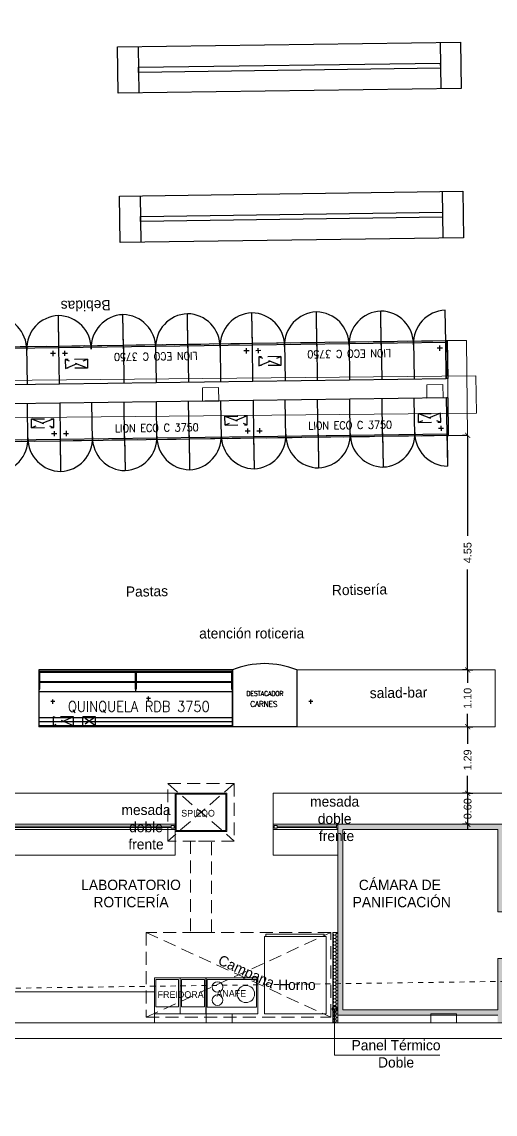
# Model space of a CAD drawing. Header units: inches. Extents: x 39 to 176, y 91 to 193.
# Drawn here: x 101.49 to 110.66, y 113.13 to 134.3 of the extents above; entities that cross this region are included whole.
import ezdxf
from ezdxf import colors
from ezdxf.entities.mleader import LeaderData, LeaderLine
from ezdxf.enums import TextEntityAlignment as Align
from ezdxf.math import Vec2, Vec3

# ---------------------------------------------------------------- set-up
doc = ezdxf.new("R2010")
doc.units = ezdxf.units.IN
doc.header["$MEASUREMENT"] = 0
for name, pattern in [('ACAD_ISO07W100', [3, 0, -3]), ('DASHED2', [0.375, 0.25, -0.125]), ('TRATTEGGIATA', [0.75, 0.5, -0.25]), ('TRATTEGGIATA2', [0.375, 0.25, -0.125])]:
    doc.linetypes.add(name, pattern=pattern)
for name, color, linetype, lineweight in [('00.EE. Cotas  0.05', 2, 'Continuous', 5), ('00.EE. Hach Gris Oscuro 0.09', 252, 'Continuous', 9), ('00.EE. Muebles 0.05', 6, 'Continuous', 5), ('00.EE. Proyecciones 0.09', 24, 'DASHED2', 9), ('00.EE. Textos 0.05', 7, 'Continuous', 5), ('000.mARQ. Hach Gris Oscur. 0.05', 252, 'Continuous', 5)]:
    doc.layers.add(name, color=color, linetype=linetype, lineweight=lineweight)
for name, color, linetype in [('BANCHI', 3, 'Continuous'), ('COSTAN-EXH-COTAS', 7, 'Continuous'), ('COSTAN-EXH-Desagues', 1, 'Continuous'), ('GOP', 1, 'Continuous'), ('QUADRO_ELETTRICO', 8, 'Continuous'), ('SCARICHI', 3, 'Continuous'), ('TESTI20', 3, 'Continuous'), ('TETTO', 3, 'TRATTEGGIATA')]:
    doc.layers.add(name, color=color, linetype=linetype)
doc.styles.add('1_100', font='', dxfattribs={"height": 0.15})
doc.styles.add('1_500', font='', dxfattribs={"height": 1})
doc.styles.add('ROMANS20', font='romans.shx', dxfattribs={"width": 0.9, "height": 2})
doc.styles.get("Standard").update_dxf_attribs({"font": 'arial.ttf'})
doc.styles.add('TESTI15', font='romans.shx', dxfattribs={"width": 0.9, "height": 1.5})
doc.styles.get('1_100').set_extended_font_data('Arial Unicode MS')
doc.styles.get('1_500').set_extended_font_data('Arial Unicode MS')
doc.dimstyles.new('1_100', dxfattribs={"dimtxt": 0.2, "dimasz": 0.1, "dimexe": 0.1, "dimexo": 0.1, "dimgap": 0.1, "dimtad": 0, "dimzin": 0, "dimdsep": 46, "dimtxsty": '1_100', "dimblk": 'ARCHTICK', "dimcen": 0.1, "dimadec": 0, "dimazin": 0, "dimtfac": 1, "dimtix": 1, "dimtmove": 2, "dimatfit": 3, "dimldrblk": 'OBLIQUE', "dimfxl": 1, "dimtolj": 1, "dimtzin": 0, "dimarcsym": 0})

# ---------------------------------------------------------------- blocks, each defined once
blk = doc.blocks.new('LI_TL1_C_DX_30')
at = {"layer": 'BANCHI'}
blk.add_line((0, -7), (0.15, -7), dxfattribs=at)
blk.add_lwpolyline([(0, -7.35), (0.3, -7.35, -1.330334), (0.3, -7.35), (0.3, 0), (0, 0)], format="xyb", dxfattribs=at)
blk.add_arc((0.15, -6.85), 0.15, 270, 0, dxfattribs=at)
at = {"layer": 'GOP'}
for p in [(0, -6.95), (0, -7)]:
    blk.add_line(p, (0, 0), dxfattribs=at)
at = {"layer": 'TETTO'}
blk.add_line((0, -7.35), (0, -6.95), dxfattribs=at)
blk = doc.blocks.new('LI_TL1_C_SX_30')
at = {"layer": 'BANCHI'}
blk.add_line((0, -7), (-0.15, -7), dxfattribs=at)
blk.add_lwpolyline([(0, -7.35), (-0.3, -7.35, 1.330334), (-0.3, -7.35), (-0.3, 0), (0, 0)], format="xyb", dxfattribs=at)
blk.add_arc((-0.15, -6.85), 0.15, 180, 270, dxfattribs=at)
at = {"layer": 'GOP'}
for p in [(0, -6.95), (0, -7)]:
    blk.add_line(p, (0, 0), dxfattribs=at)
at = {"layer": 'TETTO'}
blk.add_line((0, -7.35), (0, -6.95), dxfattribs=at)
blk = doc.blocks.new('Frente redondeado')
for p, q in [((-1.25, -1.1), (-1.25, 0)), ((0, 0), (0, -1.1)), ((0, -1.1), (-1.25, -1.1))]:
    blk.add_line(p, q)
at = {"layer": 'BANCHI'}
blk.add_arc((-0.625, -1.543), 1.665, 67.955, 112.045, dxfattribs=at)
blk = doc.blocks.new('_DotSmall')
at = {"color": 0, "linetype": 'ByBlock', "const_width": 0.5}
blk.add_lwpolyline([(-0.0625, 0, 1), (0.0625, 0, 1)], format="xyb", close=True, dxfattribs=at)
blk = doc.blocks.new('s1d23f1sd2f123sd13sd1f')
at = {"layer": '00.EE. Proyecciones 0.09', "linetype": 'ACAD_ISO07W100', "ltscale": 0.0005}
blk.add_lwpolyline([(-357.328, 360.015), (-341.652, 359.798), (-341.834, 346.702), (-256.724, 345.521)], dxfattribs=at)
blk = doc.blocks.new('_ArchTick')
at = {"color": 0, "linetype": 'ByBlock', "const_width": 0.15}
blk.add_lwpolyline([(-0.5, -0.5), (0.5, 0.5)], dxfattribs=at)
blk = doc.blocks.new('*D99')
at = {"layer": '00.EE. Cotas  0.05', "color": 0, "lineweight": -2, "transparency": 16777216}
for p, q in [((110.129, 126.282), (110.029, 126.282)), ((110.129, 126.282), (110.129, 124.338)), ((110.129, 121.736), (110.129, 123.681)), ((110.129, 121.736), (110.029, 121.736))]:
    blk.add_line(p, q, dxfattribs=at)
at = {"layer": 'Defpoints', "color": 0, "transparency": 16777216}
for p in [(110.129, 126.282), (110.129, 121.736), (110.129, 121.736)]:
    blk.add_point(p, dxfattribs=at)
at = {"layer": '00.EE. Cotas  0.05', "color": 0, "lineweight": -2, "transparency": 16777216, "xscale": 0.1, "yscale": 0.1, "zscale": 0.1}
for p, rotation in [((110.129, 126.282), 90), ((110.129, 121.736), 270)]:
    blk.add_blockref('_ArchTick', p, dxfattribs=dict(at, rotation=rotation))
at = {"layer": '00.EE. Cotas  0.05', "color": 0, "transparency": 16777216, "insert": (110.129, 124.009), "char_height": 0.15, "attachment_point": 5, "rotation": 90, "style": '1_100'}
blk.add_mtext('\\A1;4.55', dxfattribs=at)
blk = doc.blocks.new('_Oblique')
blk = doc.blocks.new('*D114')
at = {"layer": '00.EE. Cotas  0.05', "color": 0, "lineweight": -2, "transparency": 16777216}
for p, q in [((110.129, 121.736), (110.229, 121.736)), ((110.129, 121.736), (110.129, 121.486)), ((110.129, 120.636), (110.129, 120.886)), ((110.129, 120.636), (110.229, 120.636))]:
    blk.add_line(p, q, dxfattribs=at)
at = {"layer": 'Defpoints', "color": 0, "transparency": 16777216}
for p in [(110.079, 121.736), (110.079, 120.636), (110.129, 120.636)]:
    blk.add_point(p, dxfattribs=at)
at = {"layer": '00.EE. Cotas  0.05', "color": 0, "lineweight": -2, "transparency": 16777216, "xscale": 0.1, "yscale": 0.1, "zscale": 0.1}
for p, rotation in [((110.129, 121.736), 90), ((110.129, 120.636), 270)]:
    blk.add_blockref('_ArchTick', p, dxfattribs=dict(at, rotation=rotation))
at = {"layer": '00.EE. Cotas  0.05', "color": 0, "transparency": 16777216, "insert": (110.129, 121.186), "char_height": 0.15, "attachment_point": 5, "rotation": 90, "style": '1_100'}
blk.add_mtext('\\A1;1.10', dxfattribs=at)
blk = doc.blocks.new('*D90')
at = {"layer": '00.EE. Cotas  0.05', "color": 0, "lineweight": -2, "transparency": 16777216}
for p, q in [((110.129, 120.636), (110.229, 120.636)), ((110.129, 120.636), (110.129, 120.302)), ((110.129, 119.347), (110.129, 119.681)), ((110.179, 119.347), (110.029, 119.347))]:
    blk.add_line(p, q, dxfattribs=at)
at = {"layer": 'Defpoints', "color": 0, "transparency": 16777216}
for p in [(110.129, 120.636), (110.129, 119.347), (110.279, 119.347)]:
    blk.add_point(p, dxfattribs=at)
at = {"layer": '00.EE. Cotas  0.05', "color": 0, "lineweight": -2, "transparency": 16777216, "xscale": 0.1, "yscale": 0.1, "zscale": 0.1}
for p, rotation in [((110.129, 120.636), 90), ((110.129, 119.347), 270)]:
    blk.add_blockref('_ArchTick', p, dxfattribs=dict(at, rotation=rotation))
at = {"layer": '00.EE. Cotas  0.05', "color": 0, "transparency": 16777216, "insert": (110.129, 119.992), "char_height": 0.15, "attachment_point": 5, "rotation": 90, "style": '1_100'}
blk.add_mtext('\\A1;1.29', dxfattribs=at)
blk = doc.blocks.new('*D91')
at = {"layer": '00.EE. Cotas  0.05', "color": 0, "lineweight": -2, "transparency": 16777216}
for p, q in [((110.129, 119.347), (110.129, 119.447)), ((110.129, 119.347), (110.229, 119.347)), ((110.129, 119.347), (110.129, 118.747)), ((110.179, 118.747), (110.029, 118.747)), ((110.129, 118.747), (110.129, 118.647))]:
    blk.add_line(p, q, dxfattribs=at)
at = {"layer": 'Defpoints', "color": 0, "transparency": 16777216}
for p in [(110.129, 119.347), (110.129, 118.747), (110.279, 118.747)]:
    blk.add_point(p, dxfattribs=at)
at = {"layer": '00.EE. Cotas  0.05', "color": 0, "lineweight": -2, "transparency": 16777216, "xscale": 0.1, "yscale": 0.1, "zscale": 0.1}
for p, rotation in [((110.129, 119.347), 270), ((110.129, 118.747), 90)]:
    blk.add_blockref('_ArchTick', p, dxfattribs=dict(at, rotation=rotation))
at = {"layer": '00.EE. Cotas  0.05', "color": 0, "transparency": 16777216, "insert": (110.129, 119.047), "char_height": 0.15, "attachment_point": 5, "rotation": 90, "style": '1_100'}
blk.add_mtext('\\A1;0.60', dxfattribs=at)
blk = doc.blocks.new('hhgfhfgh')
at = {"layer": '000.mARQ. Hach Gris Oscur. 0.05'}
h = blk.add_hatch(dxfattribs=at)
h.set_pattern_fill('HONEY', color=256, scale=0.3)
h.set_pattern_definition([(0, (175.15, -150), (0.05625, 0.03247595264), [0.0375, -0.075]), (120, (175.15, -150), (-0.05625, 0.03247595264), [0.0375, -0.075]), (60, (175.15, -150), (1e-17, 0.0649519053), [-0.075, 0.0375])])
h.paths.add_polyline_path([(1461.225, 108.765), (1461.325, 108.765), (1461.325, 109.365), (1464.325, 109.365), (1464.325, 108.765), (1464.425, 108.765), (1464.425, 109.465), (1458.625, 109.465), (1458.625, 106.865), (1458.725, 106.865), (1458.725, 109.365), (1461.225, 109.365)])
h.paths.add_polyline_path([(1461.325, 107.865), (1461.225, 107.865), (1461.225, 105.865), (1458.725, 105.865), (1458.725, 106.865), (1458.625, 106.865), (1458.625, 105.615), (1458.725, 105.615), (1458.725, 105.765), (1464.325, 105.765), (1464.325, 105.615), (1464.425, 105.615), (1464.425, 107.865), (1464.325, 107.865), (1464.325, 105.865), (1461.325, 105.865)])
h.paths.add_polyline_path([(1441.825, 105.765), (1441.825, 105.615), (1441.925, 105.615), (1441.925, 107.365), (1441.825, 107.365), (1441.825, 105.865), (1437.825, 105.865), (1437.825, 109.365), (1441.825, 109.365), (1441.825, 108.265), (1441.925, 108.265), (1441.925, 109.465), (1437.725, 109.465), (1437.725, 105.865), (1431.225, 105.865), (1431.225, 108.465), (1431.125, 108.465), (1431.125, 105.865), (1425.125, 105.865), (1425.125, 109.965), (1431.125, 109.965), (1431.125, 109.365), (1431.225, 109.365), (1431.225, 109.965), (1431.225, 110.065), (1425.025, 110.065), (1425.025, 105.765)])
h.paths.add_polyline_path([(1449.825, 105.865), (1449.825, 105.765), (1453.025, 105.765), (1453.025, 105.615), (1453.125, 105.615), (1453.125, 106.865), (1453.025, 106.865), (1453.025, 105.865), (1450.025, 105.865), (1450.025, 109.365), (1453.025, 109.365), (1453.025, 107.765), (1453.125, 107.765), (1453.125, 109.465), (1449.925, 109.465), (1449.925, 105.865)])
h = blk.add_hatch(dxfattribs=at)
h.set_pattern_fill('HONEY', color=256, scale=0.3)
h.set_pattern_definition([(0, (0.15, -150), (0.05625, 0.03247595264), [0.0375, -0.075]), (120, (0.15, -150), (-0.05625, 0.03247595264), [0.0375, -0.075]), (60, (0.15, -150), (1e-17, 0.0649519053), [-0.075, 0.0375])])
h.paths.add_polyline_path([(1449.925, 107.365), (1449.825, 107.365), (1449.825, 105.615), (1449.925, 105.615)])
for points in [[(1447.612, 117.925), (1447.615, 117.665), (1447.302, 117.661), (1447.302, 117.921), (1447.612, 117.925)], [(1451.961, 117.985), (1451.965, 117.725), (1451.651, 117.721), (1451.651, 117.981), (1451.961, 117.985)]]:
    blk.add_lwpolyline(points)
at = {"layer": '00.EE. Hach Gris Oscuro 0.09'}
for points in [[(1447.612, 117.925), (1447.615, 117.665), (1447.302, 117.661), (1447.302, 117.921), (1447.612, 117.925)], [(1451.961, 117.985), (1451.965, 117.725), (1451.651, 117.721), (1451.651, 117.981), (1451.961, 117.985)]]:
    blk.add_lwpolyline(points, dxfattribs=at)
at = {"layer": '00.EE. Proyecciones 0.09'}
for points in [[(1446.628, 110.251), (1447.918, 110.251), (1447.918, 109.139), (1446.628, 109.139)], [(1447.476, 109.139), (1447.07, 109.139), (1447.07, 107.365), (1447.476, 107.365)], [(1446.211, 105.725), (1449.789, 105.725), (1449.789, 107.365), (1446.211, 107.365)]]:
    blk.add_lwpolyline(points, close=True, dxfattribs=at)
for points in [[(1447.918, 110.251), (1446.628, 109.139)], [(1446.628, 110.251), (1447.918, 109.139)], [(1446.211, 105.725), (1449.789, 107.365)], [(1446.211, 107.365), (1449.789, 105.725)]]:
    blk.add_lwpolyline(points, dxfattribs=at)
at = {"layer": '000.mARQ. Hach Gris Oscur. 0.05'}
for points in [[(1479.513, 103.846), (1489.581, 103.867), (1489.576, 104.169), (1488.576, 104.166), (1488.469, 104.166), (1482.768, 104.153), (1482.618, 104.153), (1479.513, 104.148), (1479.513, 105.615), (1478.598, 105.615), (1478.498, 105.615), (1456.144, 105.615), (1424.783, 105.615), (1425.474, 118.006), (1386.83, 117.478), (1386.623, 126.36), (1386.463, 133.356), (1386.313, 133.354), (1386.687, 117.178), (1425.006, 117.701), (1424.315, 105.315), (1456.144, 105.315), (1479.175, 105.315), (1479.175, 103.846)], [(1441.925, 109.465), (1441.925, 108.865), (1446.771, 108.865), (1446.771, 110.065), (1435.625, 110.065), (1435.625, 109.465)], [(1446.671, 109.465), (1443.081, 109.465)], [(1453.125, 105.765), (1453.125, 106.865), (1453.025, 106.865), (1453.025, 105.865), (1450.025, 105.865), (1450.025, 109.365), (1453.025, 109.365), (1453.025, 107.765), (1453.125, 107.765), (1453.125, 109.465), (1449.925, 109.465), (1449.925, 105.865)], [(1449.925, 105.765), (1453.025, 105.765)]]:
    blk.add_lwpolyline(points, dxfattribs=at)
for points in [[(1436.055, 117.99), (1452.601, 118.152), (1452.611, 117.431), (1436.065, 117.268)], [(1446.771, 110.065), (1447.771, 110.065), (1447.771, 109.325), (1446.771, 109.325)], [(1446.791, 110.045), (1447.751, 110.045), (1447.751, 109.345), (1446.791, 109.345)], [(1455.446, 108.865), (1453.125, 108.865), (1453.125, 109.465), (1449.925, 109.465), (1449.925, 108.865), (1448.671, 108.865), (1448.671, 110.065), (1455.446, 110.065)], [(1446.771, 109.465), (1441.925, 109.465), (1441.925, 109.365), (1446.771, 109.365)], [(1448.671, 109.465), (1449.925, 109.465), (1449.925, 109.365), (1448.671, 109.365)], [(1449.925, 109.444), (1449.899, 109.444), (1449.899, 109.387), (1449.925, 109.387)], [(1446.692, 109.403), (1441.951, 109.403), (1441.951, 109.428), (1446.692, 109.428)], [(1446.749, 109.39), (1446.749, 109.441), (1446.692, 109.441), (1446.692, 109.39)], [(1448.692, 109.39), (1448.692, 109.441), (1448.749, 109.441), (1448.749, 109.39)], [(1448.749, 109.403), (1449.899, 109.403), (1449.899, 109.428), (1448.749, 109.428)], [(1448.532, 107.336), (1449.662, 107.336), (1449.662, 107.289), (1448.532, 107.289)], [(1449.825, 107.365), (1449.925, 107.365), (1449.925, 105.615), (1449.825, 105.615)], [(1448.506, 105.789), (1449.702, 105.789), (1449.702, 107.289), (1448.506, 107.289)], [(1446.868, 106.489), (1446.368, 106.489), (1446.368, 105.789), (1446.868, 105.789)], [(1447.368, 106.489), (1446.868, 106.489), (1446.868, 105.789), (1447.368, 105.789)], [(1447.371, 105.789), (1448.371, 105.789), (1448.371, 106.489), (1447.371, 106.489)], [(1446.394, 105.923), (1446.394, 106.457), (1446.837, 106.457), (1446.837, 105.923)], [(1446.894, 105.923), (1446.894, 106.457), (1447.337, 106.457), (1447.337, 105.923)], [(1447.39, 106.454), (1448.349, 106.454), (1448.349, 105.921), (1447.39, 105.921)], [(1441.926, 106.215), (1446.368, 106.215), (1446.368, 105.615), (1441.926, 105.615)], [(1447.375, 105.789), (1447.875, 105.789), (1447.875, 105.615), (1447.375, 105.615)], [(1451.725, 105.789), (1452.225, 105.789), (1452.225, 105.615), (1451.725, 105.615)]]:
    blk.add_lwpolyline(points, close=True, dxfattribs=at)
for centre, radius in [((1447.592, 106.309), 0.102), ((1448.143, 106.175), 0.167), ((1447.592, 106.055), 0.102)]:
    blk.add_circle(centre, radius, dxfattribs=at)
at = {"layer": '000.mARQ. Hach Gris Oscur. 0.05', "attachment_point": 5, "style": '1_500'}
for s, insert, char_height, width, rotation in [('{\\fCentury Gothic|b0|i0|c0|p34;atención roticeria}', (1448.255, 113.163), 0.2, 2.21658, 0.0324), ('{\\fCentury Gothic|b0|i0|c0|p34;mesada \\Pdoble\\P frente}', (1449.863, 109.57), 0.2, 2.21658, 0.0324), ('{\\fCentury Gothic|b0|i0|c0|p34;mesada \\Pdoble \\Pfrente}', (1446.206, 109.408), 0.2, 2.21658, 0.0324), ('{\\fCentury Gothic|b0|i0|c0|p34;SPIEDO}', (1447.215, 109.677), 0.1292, 1.43191, 0.0324), ('{\\fCentury Gothic|b0|i0|c0|p34;LABORATORIO ROTICERÍA}', (1445.916, 108.121), 0.2, 2.21658, 0.0324), ('{\\fCentury Gothic|b0|i0|c0|p34;CÁMARA DE  PANIFICACIÓN }', (1451.164, 108.121), 0.2, 2.21658, 0.0324), ('{\\fCentury Gothic|b0|i0|c0|p34;Campana}', (1448.141, 106.583), 0.2, 2.21658, 335.6272), ('{\\fCentury Gothic|b0|i0|c0|p34;Horno}', (1449.131, 106.351), 0.2, 2.21658, 0.0324), ('{\\fCentury Gothic|b0|i0|c0|p34;FREIDORA}', (1446.877, 106.163), 0.1292, 1.43191, 0.0324), ('{\\fCentury Gothic|b0|i0|c0|p34;ANAFE}', (1447.859, 106.185), 0.1292, 1.43191, 0.0324), ('{\\fCentury Gothic|b0|i0|c0|p34;Panel Térmico Doble}', (1451.054, 105.014), 0.2, 2.21658, 0.0324)]:
    blk.add_mtext(s, dxfattribs=dict(at, insert=insert, char_height=char_height, width=width, rotation=rotation))
at = {"layer": '000.mARQ. Hach Gris Oscur. 0.05'}
ml = blk.add_multileader_mtext('Standard', dxfattribs=at)
ml.set_content('', color=256)
ml.set_leader_properties()
ml.set_arrow_properties(name='DOTSMALL')
ml.build(insert=Vec2(0, 0))
ml.multileader.update_dxf_attribs({"dogleg_length": 0.36, "arrow_head_size": 0.18})
ctx = ml.context
ctx.base_point, ctx.char_height, ctx.arrow_head_size, ctx.landing_gap_size, ctx.plane_origin = Vec3(1451.902, 104.987), 0.18, 0.18, 0.09, Vec3(1449.861, 105.885)
notes = []
notes.append((ctx, [(0, (1, 1, 0), (1449.861, 104.987), (1, 0), 2.041, [(0, [(1449.861, 105.885)], 0, [])])]))
ctx.mtext.insert, ctx.mtext.flow_direction = Vec3(1451.992, 105.077), 5
for ctx, leaders in notes:
    for number, flags, end, landing, length, lines in leaders:
        leader = LeaderData()
        leader.index, (leader.has_last_leader_line, leader.has_dogleg_vector, leader.attachment_direction) = number, flags
        leader.last_leader_point, leader.dogleg_vector, leader.dogleg_length = Vec3(end), Vec3(landing), length
        for number, points, colour, breaks in lines:
            line = LeaderLine()
            line.index, line.vertices, line.color, line.breaks = number, Vec3.list(points), colors.encode_raw_color(colour), breaks
            leader.lines.append(line)
        ctx.leaders.append(leader)

msp = doc.modelspace()

# ---------------------------------------------------------------- linework, layer by layer
for p, q in [((103.739, 133.816), (103.752, 132.916)), ((109.594, 133.897), (109.606, 132.997)), ((103.779, 130.926), (103.792, 130.026)), ((109.634, 131.008), (109.646, 130.108)), ((102.127, 121.122), (102.047, 121.122)), ((102.087, 121.082), (102.087, 121.162)), ((103.982, 121.181), (103.902, 121.181)), ((103.942, 121.141), (103.942, 121.221)), ((107.127, 121.122), (107.047, 121.122)), ((107.087, 121.082), (107.087, 121.162))]:
    msp.add_line(p, q)
for points in [[(103.339, 133.81), (109.993, 133.903), (110.006, 133.003), (103.352, 132.911)], [(103.745, 133.416), (109.599, 133.497), (109.6, 133.397), (103.746, 133.316)], [(103.379, 130.921), (110.034, 131.013), (110.046, 130.113), (103.392, 130.021)], [(103.785, 130.526), (109.639, 130.608), (109.641, 130.508), (103.786, 130.426)]]:
    msp.add_lwpolyline(points, close=True)
at = {"layer": '00.EE. Muebles 0.05'}
for p, q in [((109.734, 128.119), (110.104, 128.124)), ((109.734, 128.119), (109.759, 126.274)), ((110.104, 128.124), (110.129, 126.279)), ((110.129, 126.282), (109.759, 126.277))]:
    msp.add_line(p, q, dxfattribs=at)
msp.add_lwpolyline([(106.817, 121.736), (110.662, 121.736), (110.662, 120.636), (106.817, 120.636)], close=True, dxfattribs=at)
at = {"layer": 'BANCHI'}
for p, q in [((105.954, 128.066), (109.704, 128.118)), ((98.455, 127.962), (102.204, 128.014)), ((102.204, 128.014), (105.954, 128.066)), ((102.23, 126.173), (98.48, 126.121)), ((105.98, 126.225), (102.23, 126.173)), ((109.729, 126.277), (105.98, 126.225)), ((105.567, 121.736), (101.817, 121.736)), ((105.549, 121.686, 7.689), (101.835, 121.686, 7.689)), ((101.835, 121.361, 7.689), (101.835, 121.686, 7.689)), ((103.683, 121.686, 7.689), (103.683, 121.361, 7.689)), ((103.692, 121.686, 7.689), (103.692, 121.311, 7.689)), ((103.701, 121.686, 7.689), (103.701, 121.361, 7.689)), ((105.549, 121.686, 7.689), (105.549, 121.361, 7.689)), ((101.817, 121.361, 7.689), (101.835, 121.361, 7.689)), ((105.567, 121.311, 7.689), (101.817, 121.311, 7.689)), ((103.683, 121.508, 7.689), (101.835, 121.508, 7.689)), ((103.683, 121.49, 7.689), (101.835, 121.49, 7.689)), ((103.701, 121.361, 7.689), (103.683, 121.361, 7.689)), ((105.549, 121.508, 7.689), (103.701, 121.508, 7.689)), ((105.549, 121.49, 7.689), (103.701, 121.49, 7.689)), ((105.549, 121.361, 7.689), (105.567, 121.361, 7.689)), ((105.549, 121.361, 7.689), (105.567, 121.361, 7.689)), ((105.567, 120.81), (101.817, 120.81)), ((105.567, 120.73), (101.817, 120.73)), ((101.817, 120.656), (101.817, 120.636)), ((105.567, 120.636), (101.817, 120.636)), ((105.567, 120.656), (105.567, 120.636)), ((105.567, 120.656), (105.567, 120.636)), ((106.817, 120.656), (106.817, 120.636))]:
    msp.add_line(p, q, dxfattribs=at)
at = {"layer": 'COSTAN-EXH-COTAS', "color": 1}
for p, q in [((106.579, 128.075), (106.589, 127.34)), ((107.829, 128.092), (107.839, 127.357)), ((109.079, 128.11), (109.089, 127.375)), ((101.579, 128.006), (101.59, 127.271)), ((103.455, 127.997), (103.464, 127.297)), ((104.079, 128.04), (104.089, 127.305)), ((104.705, 128.014), (104.714, 127.314)), ((105.329, 128.058), (105.339, 127.323)), ((107.204, 128.049), (107.214, 127.349)), ((108.454, 128.066), (108.464, 127.366)), ((101.605, 126.164), (101.595, 126.899)), ((102.855, 126.182), (102.845, 126.917)), ((103.479, 126.225), (103.47, 126.925)), ((104.105, 126.199), (104.095, 126.934)), ((104.729, 126.243), (104.72, 126.943)), ((105.355, 126.216), (105.344, 126.951)), ((106.605, 126.234), (106.594, 126.969)), ((107.229, 126.277), (107.219, 126.977)), ((107.854, 126.251), (107.844, 126.986)), ((108.479, 126.295), (108.469, 126.995)), ((109.104, 126.268), (109.094, 127.003))]:
    msp.add_line(p, q, dxfattribs=at)
at = {"layer": 'COSTAN-EXH-Desagues'}
for p, q in [((109.704, 128.083), (109.696, 128.708)), ((102.205, 127.979), (102.196, 128.604)), ((102.205, 127.944), (102.196, 128.604)), ((102.205, 127.979), (102.196, 128.604)), ((103.455, 127.962), (103.446, 128.621)), ((103.455, 127.997), (103.446, 128.621)), ((104.705, 127.979), (104.696, 128.639)), ((104.705, 128.014), (104.696, 128.639)), ((105.955, 128.031), (105.946, 128.656)), ((105.955, 127.996), (105.946, 128.656)), ((105.955, 128.031), (105.946, 128.656)), ((107.205, 128.014), (107.196, 128.673)), ((107.204, 128.049), (107.196, 128.673)), ((108.455, 128.031), (108.446, 128.691)), ((108.454, 128.066), (108.446, 128.691)), ((102.229, 126.243), (102.238, 125.583)), ((102.229, 126.208), (102.238, 125.583)), ((102.229, 126.208), (102.238, 125.583)), ((103.479, 126.26), (103.488, 125.6)), ((103.479, 126.225), (103.488, 125.6)), ((104.729, 126.278), (104.738, 125.618)), ((104.729, 126.243), (104.738, 125.618)), ((105.979, 126.295), (105.988, 125.635)), ((105.979, 126.26), (105.988, 125.635)), ((105.979, 126.26), (105.988, 125.635)), ((107.228, 126.312), (107.238, 125.652)), ((107.229, 126.277), (107.238, 125.652)), ((108.478, 126.33), (108.488, 125.67)), ((108.479, 126.295), (108.488, 125.67)), ((109.728, 126.347), (109.737, 125.687)), ((109.729, 126.312), (109.737, 125.687)), ((105.567, 120.73), (105.567, 120.804)), ((105.567, 120.73), (105.567, 120.804)), ((105.567, 120.656), (105.567, 120.73))]:
    msp.add_line(p, q, dxfattribs=at)
for centre, start, end in [((109.722, 128.066), 92.3549, 182.3549), ((100.938, 127.944), 359.2345, 89.2345), ((102.223, 127.962), 92.3549, 182.3549), ((102.188, 127.961), 359.2345, 89.2345), ((103.473, 127.979), 92.3549, 182.3549), ((103.438, 127.979), 359.2345, 89.2345), ((104.722, 127.997), 92.3549, 182.3549), ((104.687, 127.996), 359.2345, 89.2345), ((105.972, 128.014), 92.3549, 182.3549), ((105.937, 128.013), 359.2345, 89.2345), ((107.222, 128.031), 92.3549, 182.3549), ((107.187, 128.031), 359.2345, 89.2345), ((108.472, 128.049), 92.3549, 182.3549), ((108.437, 128.048), 359.2345, 89.2345), ((100.962, 126.208), 272.354, 2.354), ((102.247, 126.226), 179.2336, 269.2336), ((102.212, 126.225), 272.354, 2.354), ((103.497, 126.243), 179.2336, 269.2336), ((103.462, 126.243), 272.354, 2.354), ((104.746, 126.26), 179.2336, 269.2336), ((104.711, 126.26), 272.354, 2.354), ((105.996, 126.278), 179.2336, 269.2336), ((105.961, 126.277), 272.354, 2.354), ((107.246, 126.295), 179.2336, 269.2336), ((107.211, 126.295), 272.354, 2.354), ((108.496, 126.312), 179.2336, 269.2336), ((108.461, 126.312), 272.354, 2.354), ((109.746, 126.33), 179.2336, 269.2336)]:
    msp.add_arc(centre, 0.643, start, end, dxfattribs=at)
at = {"layer": 'GOP'}
for p, q in [((101.817, 121.736), (101.817, 120.656)), ((105.567, 121.736), (105.567, 120.656)), ((105.567, 121.736), (105.567, 120.656)), ((106.817, 121.736), (106.817, 120.656)), ((105.567, 121.704), (101.817, 121.704)), ((105.567, 120.656), (101.817, 120.656))]:
    msp.add_line(p, q, dxfattribs=at)
for points in [[(105.964, 127.331), (109.714, 127.383), (109.704, 128.083), (105.955, 128.031)], [(98.465, 127.227), (102.215, 127.279), (102.205, 127.979), (98.455, 127.927)], [(102.215, 127.279), (105.964, 127.331), (105.955, 128.031), (102.205, 127.979)], [(102.22, 126.908), (98.47, 126.856), (98.48, 126.156), (102.229, 126.208)], [(105.969, 126.96), (102.22, 126.908), (102.229, 126.208), (105.979, 126.26)], [(109.719, 127.012), (105.969, 126.96), (105.979, 126.26), (109.729, 126.312)]]:
    msp.add_lwpolyline(points, dxfattribs=at)
at = {"layer": 'QUADRO_ELETTRICO', "linetype": 'TRATTEGGIATA2'}
for p, q in [((102.758, 127.757), (102.328, 127.751)), ((102.758, 127.757), (102.328, 127.751)), ((102.76, 127.587), (102.328, 127.751)), ((102.328, 127.751), (102.33, 127.581)), ((102.76, 127.587), (102.328, 127.751)), ((102.328, 127.751), (102.33, 127.581)), ((102.33, 127.581), (102.758, 127.757)), ((102.33, 127.581), (102.758, 127.757)), ((102.758, 127.757), (102.76, 127.587)), ((102.758, 127.757), (102.76, 127.587)), ((106.508, 127.809), (106.078, 127.803)), ((106.508, 127.809), (106.078, 127.803)), ((106.51, 127.639), (106.078, 127.803)), ((106.078, 127.803), (106.08, 127.633)), ((106.51, 127.639), (106.078, 127.803)), ((106.078, 127.803), (106.08, 127.633)), ((106.08, 127.633), (106.508, 127.809)), ((106.08, 127.633), (106.508, 127.809)), ((106.508, 127.809), (106.51, 127.639)), ((106.508, 127.809), (106.51, 127.639)), ((102.76, 127.587), (102.33, 127.581)), ((102.76, 127.587), (102.33, 127.581)), ((106.51, 127.639), (106.08, 127.633)), ((106.51, 127.639), (106.08, 127.633)), ((101.674, 126.6), (102.104, 126.606)), ((101.674, 126.6), (102.104, 126.606)), ((101.674, 126.6), (102.106, 126.436)), ((101.676, 126.43), (101.674, 126.6)), ((101.674, 126.6), (102.106, 126.436)), ((101.676, 126.43), (101.674, 126.6)), ((102.104, 126.606), (101.676, 126.43)), ((102.104, 126.606), (101.676, 126.43)), ((102.106, 126.436), (102.104, 126.606)), ((102.106, 126.436), (102.104, 126.606)), ((105.424, 126.652), (105.854, 126.658)), ((105.424, 126.652), (105.854, 126.658)), ((105.424, 126.652), (105.856, 126.488)), ((105.426, 126.482), (105.424, 126.652)), ((105.424, 126.652), (105.856, 126.488)), ((105.426, 126.482), (105.424, 126.652)), ((105.854, 126.658), (105.426, 126.482)), ((105.854, 126.658), (105.426, 126.482)), ((105.856, 126.488), (105.854, 126.658)), ((105.856, 126.488), (105.854, 126.658)), ((109.173, 126.704), (109.603, 126.71)), ((109.173, 126.704), (109.603, 126.71)), ((109.173, 126.704), (109.606, 126.54)), ((109.176, 126.534), (109.173, 126.704)), ((109.173, 126.704), (109.606, 126.54)), ((109.176, 126.534), (109.173, 126.704)), ((109.603, 126.71), (109.176, 126.534)), ((109.603, 126.71), (109.176, 126.534)), ((109.606, 126.54), (109.603, 126.71)), ((109.606, 126.54), (109.603, 126.71)), ((101.676, 126.43), (102.106, 126.436)), ((101.676, 126.43), (102.106, 126.436)), ((105.426, 126.482), (105.856, 126.488)), ((105.426, 126.482), (105.856, 126.488)), ((109.176, 126.534), (109.606, 126.54)), ((109.176, 126.534), (109.606, 126.54)), ((102.097, 120.656), (102.097, 120.826)), ((102.487, 120.826), (102.097, 120.826)), ((102.487, 120.826), (102.097, 120.656)), ((102.487, 120.656), (102.097, 120.826)), ((102.487, 120.656), (102.487, 120.826)), ((102.667, 120.656), (102.667, 120.826)), ((102.917, 120.826), (102.667, 120.826)), ((102.917, 120.826), (102.667, 120.656)), ((102.917, 120.656), (102.667, 120.826)), ((102.917, 120.656), (102.917, 120.826)), ((102.487, 120.656), (102.097, 120.656)), ((102.917, 120.656), (102.667, 120.656))]:
    msp.add_line(p, q, dxfattribs=at)
at = {"layer": 'SCARICHI'}
for p, q in [((102.141, 127.868), (102.041, 127.867)), ((102.092, 127.818), (102.091, 127.918)), ((102.371, 127.871), (102.271, 127.87)), ((102.322, 127.821), (102.321, 127.921)), ((105.891, 127.92), (105.791, 127.919)), ((105.842, 127.87), (105.84, 127.97)), ((106.121, 127.924), (106.021, 127.922)), ((106.072, 127.873), (106.07, 127.973)), ((109.641, 127.972), (109.541, 127.971)), ((109.591, 127.922), (109.59, 128.022)), ((105.862, 126.418), (105.863, 126.318)), ((106.092, 126.422), (106.093, 126.322)), ((109.562, 126.42), (109.662, 126.421)), ((109.612, 126.47), (109.613, 126.37)), ((102.063, 126.316), (102.163, 126.317)), ((102.112, 126.366), (102.114, 126.266)), ((102.293, 126.319), (102.393, 126.32)), ((102.342, 126.37), (102.344, 126.27)), ((105.813, 126.368), (105.913, 126.369)), ((106.043, 126.371), (106.143, 126.372))]:
    msp.add_line(p, q, dxfattribs=at)
at = {"layer": 'TETTO'}
for p, q in [((105.954, 128.066), (109.704, 128.118)), ((98.455, 127.962), (102.204, 128.014)), ((102.204, 128.014), (105.954, 128.066)), ((102.23, 126.173), (98.48, 126.121)), ((105.98, 126.225), (102.23, 126.173)), ((109.729, 126.277), (105.98, 126.225))]:
    msp.add_line(p, q, dxfattribs=at)

# ---------------------------------------------------------------- block references
for name, p, xscale, yscale, zscale, rotation in [('LI_TL1_C_SX_30', (109.714, 127.383), 0.1000000000000001, 0.1000000000000001, 0.1000000000000001, 180.7946960346247), ('LI_TL1_C_DX_30', (109.719, 127.012), 0.1, 0.1, 0.1, 0.7938151263839373)]:
    msp.add_blockref(name, p, dxfattribs=dict(xscale=xscale, yscale=yscale, zscale=zscale, rotation=rotation))
at = {"layer": '00.EE. Hach Gris Oscuro 0.09', "rotation": 1.58939206861557}
msp.add_blockref('s1d23f1sd2f123sd13sd1f', (435.089, -221.762), dxfattribs=at)
at = {"layer": '000.mARQ. Hach Gris Oscur. 0.05'}
msp.add_blockref('hhgfhfgh', (-1342.313, 9.282), dxfattribs=at)
at = {"layer": 'BANCHI'}
msp.add_blockref('Frente redondeado', (106.817, 121.736), dxfattribs=at)

# ---------------------------------------------------------------- texts
at = {"layer": '00.EE. Textos 0.05', "char_height": 0.2, "attachment_point": 5, "style": '1_500'}
for s, insert, width, rotation in [('{\\fCentury Gothic|b0|i0|c0|p34;Bebidas}', (102.723, 128.799), 2.21658, 181.0324), ('{\\fCentury Gothic|b0|i0|c0|p34;Pastas}', (103.911, 123.259), 2.21658, 1.0324), ('{\\fCentury Gothic|b0|i0|c0|p34;Rotisería}', (108.032, 123.29), 2.21658, 1.0324), ('{\\fCentury Gothic|b0|i0|c0|p34;salad-bar}', (108.788, 121.295), 2.71471, 0.8271)]:
    msp.add_mtext(s, dxfattribs=dict(at, insert=insert, width=width, rotation=rotation))
at = {"layer": 'TESTI20', "style": 'TESTI15', "width": 0.9}
for rotation, p in [(180.7947, (104.082, 127.812)), (180.7947, (107.832, 127.864)), (0.7938, (104.102, 126.428)), (0.7938, (107.851, 126.48))]:
    msp.add_text('LION ECO C 3750', height=0.15, rotation=rotation, dxfattribs=at).set_placement(p, align=Align.MIDDLE)
at = {"layer": 'TESTI20', "style": 'ROMANS20', "width": 0.9}
for s, height, p in [('DESTACADOR', 0.0944, (106.2, 121.279)), ('QUINQUELA RDB 3750', 0.20551, (103.754, 121.028)), ('CARNES', 0.1125, (106.178, 121.077))]:
    msp.add_text(s, height=height, rotation=0, dxfattribs=at).set_placement(p, align=Align.MIDDLE_CENTER)

# ---------------------------------------------------------------- dimensions: what is measured, and where the dimension line sits
at = {"layer": '00.EE. Cotas  0.05'}
for base, p1, p2, picture, middle in [((110.129, 121.736), (110.129, 126.282), (110.129, 121.736), '*D99', (110.129, 124.009)), ((110.129, 120.636), (110.079, 121.736), (110.079, 120.636), '*D114', (110.129, 121.186)), ((110.129, 119.347), (110.129, 120.636), (110.279, 119.347), '*D90', (110.129, 119.992)), ((110.129, 118.747), (110.129, 119.347), (110.279, 118.747), '*D91', (110.129, 119.047))]:
    dim = msp.add_linear_dim(base=base, p1=p1, p2=p2, angle=90, dimstyle='1_100', override={"dimfxl": 0.3, "dimfxlon": 1}, dxfattribs=at)
    dim.commit()
    dim.dimension.update_dxf_attribs({"geometry": picture, "text_midpoint": middle})

doc.saveas('drawing.dxf')
